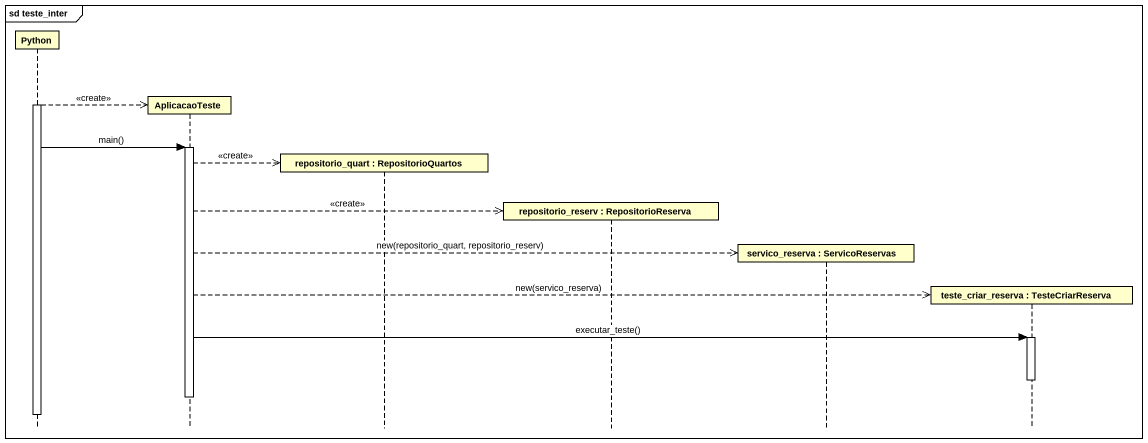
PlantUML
@startuml
mainframe sd teste_inter
hide footbox
participant Python
participant AplicacaoTeste
participant "repositorio_quart : RepositorioQuartos" as repositorio_quart
participant "repositorio_reserv : RepositorioReserva" as repositorio_reserv
participant "servico_reserva : ServicoReservas" as servico_reserva
participant "teste_criar_reserva : TesteCriarReserva" as teste_criar_reserva

activate Python
Python -->> AplicacaoTeste ** : <<create>>
Python -> AplicacaoTeste : main()
activate AplicacaoTeste
AplicacaoTeste -->> repositorio_quart ** : <<create>>
AplicacaoTeste -->> repositorio_reserv ** : <<create>>
AplicacaoTeste -->> servico_reserva ** : new(repositorio_quart, repositorio_reserv)
AplicacaoTeste -->> teste_criar_reserva ** : new(servico_reserva)
AplicacaoTeste -> teste_criar_reserva : executar_teste()
activate teste_criar_reserva
deactivate teste_criar_reserva
deactivate AplicacaoTeste
deactivate Python
@enduml
